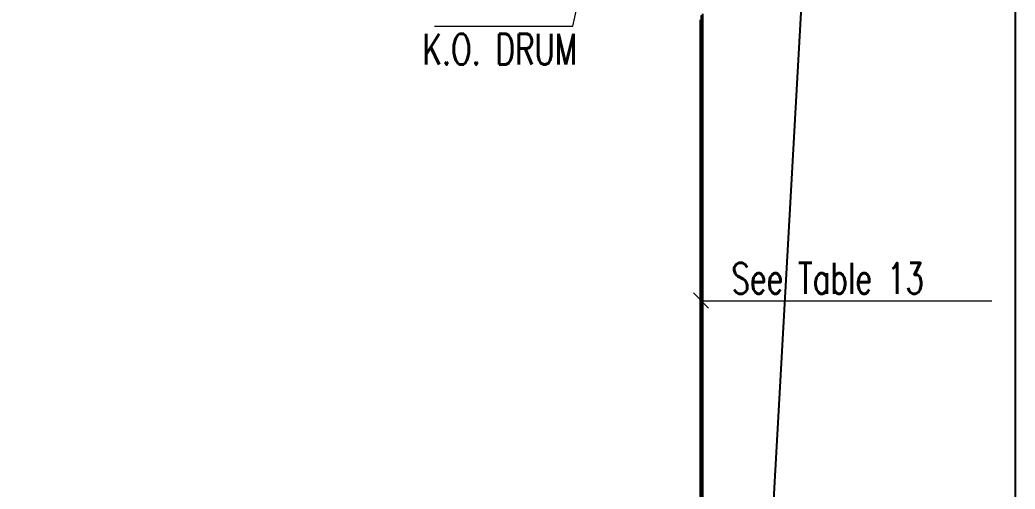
# Model space of a CAD drawing. Header units: inches. Extents: x -1128 to 651, y 96 to 845.
# Drawn here: x -955.8 to -897.6, y 694.7 to 722.1 of the extents above; entities that cross this region are included whole.
import ezdxf
from ezdxf.enums import TextEntityAlignment as Align

# ---------------------------------------------------------------- set-up
doc = ezdxf.new("R2010")
doc.units = ezdxf.units.IN
doc.header["$MEASUREMENT"] = 0
for name, color, linetype in [('150X100mm', 5, 'Continuous'), ('Background Stuff', 253, 'Continuous'), ('Layer 1', 7, 'Continuous')]:
    doc.layers.add(name, color=color, linetype=linetype)
for name, color, linetype, lineweight in [('Cables', 7, 'Continuous', 0), ('Equipment', 7, 'Continuous', 0), ('Layout', 6, 'Continuous', 18)]:
    doc.layers.add(name, color=color, linetype=linetype, lineweight=lineweight)
doc.styles.add('HZTXT', font='txt_qlt.shx', dxfattribs={"width": 0.7, "bigfont": 'hztxt.shx'})

msp = doc.modelspace()

# ---------------------------------------------------------------- linework, layer by layer
at = {"layer": '150X100mm'}
for p, q in [((-915.9, 722.498), (-915.9, 674.995)), ((-916.035, 722.136), (-916.035, 674.995))]:
    msp.add_line(p, q, dxfattribs=at)
at = {"layer": 'Background Stuff'}
msp.add_lwpolyline([(-1116.562, 829.555), (-897.6, 829.555), (-897.6, 652.653), (-1116.562, 652.653)], close=True, dxfattribs=at)
at = {"layer": 'Background Stuff', "ltscale": 200}
msp.add_lwpolyline([(-980.1, 803.986), (-901.168, 799.653), (-903.005, 776.982), (-906.753, 777.151), (-909.64, 731.652), (-913.176, 668.265), (-970.428, 672.119)], dxfattribs=at)
at = {"layer": 'Cables', "color": 0}
msp.add_lwpolyline([(-915.999, 722.383), (-915.999, 674.774)], dxfattribs=at)
msp.add_open_spline([(-915.942, 722.383), (-915.942, 722.383), (-915.999, 722.383), (-915.999, 722.383), (-915.999, 722.383), (-915.942, 722.383), (-915.942, 722.383), (-915.942, 722.383), (-915.942, 674.774), (-915.942, 674.774)], degree=3, knots=[0, 0, 0, 0, 1, 1, 1, 2, 2, 2, 3, 3, 3, 3], dxfattribs=at)
at = {"layer": 'Equipment', "color": 6}
msp.add_line((-923.485, 721.776), (-922.728, 725.238), dxfattribs=at)
at = {"layer": 'Layer 1', "color": 0, "lineweight": 5}
msp.add_lwpolyline([(-915.965, 712.223), (-915.965, 705.691), (-898.953, 705.691)], dxfattribs=at)
at = {"layer": 'Layer 1', "color": 7, "lineweight": 5, "true_color": 0xffffff}
msp.add_lwpolyline([(-915.539, 705.251), (-916.419, 706.16)], dxfattribs=at)
at = {"layer": 'Layout', "color": 6}
msp.add_line((-931.58, 721.776), (-923.485, 721.776), dxfattribs=at)

# ---------------------------------------------------------------- texts
at = {"color": 0, "lineweight": 0, "style": 'HZTXT', "width": 0.7}
msp.add_text('K.O. DRUM', height=1.805, dxfattribs=at).set_placement((-927.756, 719.516), align=Align.CENTER)
at = {"color": 0, "style": 'HZTXT', "width": 0.7}
msp.add_text('See Table 13', height=1.805, dxfattribs=at).set_placement((-908.568, 706.1), align=Align.CENTER)

doc.saveas('drawing.dxf')
